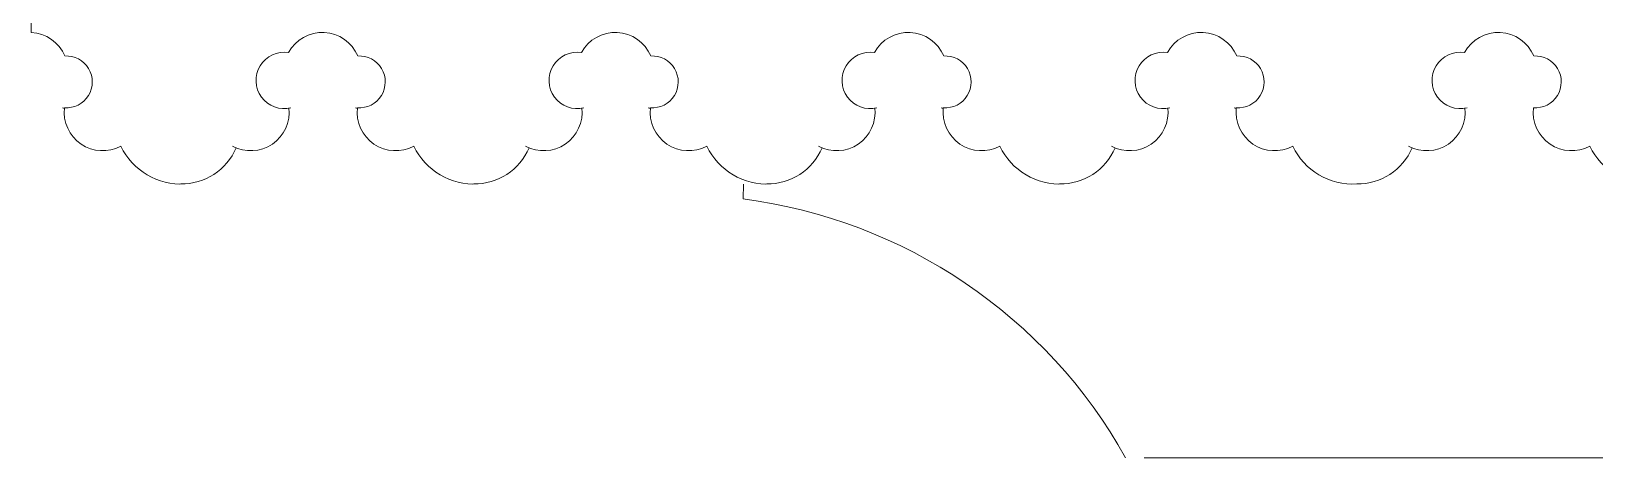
# Model space of a CAD drawing. Header units: millimetres. Extents: x 2399 to 111977, y 1313 to 59551.
# Drawn here: x 39491 to 40416, y 46307 to 46560 of the extents above; entities that cross this region are included whole.
import ezdxf

# ---------------------------------------------------------------- set-up
doc = ezdxf.new("R2010")
doc.units = ezdxf.units.MM
doc.layers.add('main line', color=7, linetype='Continuous', lineweight=13)

msp = doc.modelspace()

# ---------------------------------------------------------------- linework, layer by layer
at = {"layer": 'main line', "color": 7, "linetype": 'Continuous', "lineweight": 13}
for p, q in [((39490.8447, 46559.2632), (39490.8447, 46676.3428)), ((39912.2236, 46460.6305), (39912.5104, 46469.455)), ((45618.0583, 46307.3923), (40149.5606, 46307.3923))]:
    msp.add_line(p, q, dxfattribs=at)
at = {"layer": 'main line', "color": 7, "linetype": 'Continuous', "lineweight": 13, "flags": 128}
for points in [[(39490.8447, 46559.2632, -0.2895755), (39510.6952, 46545.3161, -1.06746528), (39510.4604, 46514.6325, 0.60309642), (39543.8522, 46491.8662)], [(39490.8447, 46559.2632, -0.2895755), (39510.6952, 46545.3161, -1.06746528), (39510.4604, 46514.6325, 0.60309642), (39543.8522, 46491.8662)], [(39490.8447, 46559.2632, -0.2895755), (39510.6952, 46545.3161, -1.06746528), (39510.4604, 46514.6325, 0.60309642), (39543.8522, 46491.8662)], [(39490.8447, 46559.2632, -0.2895755), (39510.6952, 46545.3161, -1.06746528), (39510.4604, 46514.6325, 0.60309642), (39543.8522, 46491.8662)], [(39490.8447, 46559.2632, -0.2895755), (39510.6952, 46545.3161, -1.06746528), (39510.4604, 46514.6325, 0.60309642), (39543.8522, 46491.8662)], [(39490.8447, 46559.2632, -0.2895755), (39510.6952, 46545.3161, -1.06746528), (39510.4604, 46514.6325, 0.60309642), (39543.8522, 46491.8662)], [(39644.5735, 46514.6325, -1.2198039), (39643.1431, 46547.3144, -0.63216014), (39684.1071, 46545.3161, -1.06746528), (39683.8724, 46514.6325, 0.60309642), (39717.2641, 46491.8662)], [(39644.5735, 46514.6325, -1.2198039), (39643.1431, 46547.3144, -0.63216014), (39684.1071, 46545.3161, -1.06746528), (39683.8724, 46514.6325, 0.60309642), (39717.2641, 46491.8662)], [(39644.5735, 46514.6325, -1.2198039), (39643.1431, 46547.3144, -0.63216014), (39684.1071, 46545.3161, -1.06746528), (39683.8724, 46514.6325, 0.60309642), (39717.2641, 46491.8662)], [(39644.5735, 46514.6325, -1.2198039), (39643.1431, 46547.3144, -0.63216014), (39684.1071, 46545.3161, -1.06746528), (39683.8724, 46514.6325, 0.60309642), (39717.2641, 46491.8662)], [(39644.5735, 46514.6325, -1.2198039), (39643.1431, 46547.3144, -0.63216014), (39684.1071, 46545.3161, -1.06746528), (39683.8724, 46514.6325, 0.60309642), (39717.2641, 46491.8662)], [(39644.5735, 46514.6325, -1.2198039), (39643.1431, 46547.3144, -0.63216014), (39684.1071, 46545.3161, -1.06746528), (39683.8724, 46514.6325, 0.60309642), (39717.2641, 46491.8662)], [(39817.9855, 46514.6325, -1.2198039), (39816.5551, 46547.3144, -0.63216014), (39857.5191, 46545.3161, -1.06746528), (39857.2843, 46514.6325, 0.60309642), (39890.6761, 46491.8662)], [(39817.9855, 46514.6325, -1.2198039), (39816.5551, 46547.3144, -0.63216014), (39857.5191, 46545.3161, -1.06746528), (39857.2843, 46514.6325, 0.60309642), (39890.6761, 46491.8662)], [(39817.9855, 46514.6325, -1.2198039), (39816.5551, 46547.3144, -0.63216014), (39857.5191, 46545.3161, -1.06746528), (39857.2843, 46514.6325, 0.60309642), (39890.6761, 46491.8662)], [(39817.9855, 46514.6325, -1.2198039), (39816.5551, 46547.3144, -0.63216014), (39857.5191, 46545.3161, -1.06746528), (39857.2843, 46514.6325, 0.60309642), (39890.6761, 46491.8662)], [(39817.9855, 46514.6325, -1.2198039), (39816.5551, 46547.3144, -0.63216014), (39857.5191, 46545.3161, -1.06746528), (39857.2843, 46514.6325, 0.60309642), (39890.6761, 46491.8662)], [(39817.9855, 46514.6325, -1.2198039), (39816.5551, 46547.3144, -0.63216014), (39857.5191, 46545.3161, -1.06746528), (39857.2843, 46514.6325, 0.60309642), (39890.6761, 46491.8662)], [(39991.3975, 46514.6325, -1.2198039), (39989.967, 46547.3144, -0.63216014), (40030.931, 46545.3161, -1.06746528), (40030.6963, 46514.6325, 0.60309642), (40064.0881, 46491.8662)], [(39991.3975, 46514.6325, -1.2198039), (39989.967, 46547.3144, -0.63216014), (40030.931, 46545.3161, -1.06746528), (40030.6963, 46514.6325, 0.60309642), (40064.0881, 46491.8662)], [(39991.3975, 46514.6325, -1.2198039), (39989.967, 46547.3144, -0.63216014), (40030.931, 46545.3161, -1.06746528), (40030.6963, 46514.6325, 0.60309642), (40064.0881, 46491.8662)], [(39991.3975, 46514.6325, -1.2198039), (39989.967, 46547.3144, -0.63216014), (40030.931, 46545.3161, -1.06746528), (40030.6963, 46514.6325, 0.60309642), (40064.0881, 46491.8662)], [(39991.3975, 46514.6325, -1.2198039), (39989.967, 46547.3144, -0.63216014), (40030.931, 46545.3161, -1.06746528), (40030.6963, 46514.6325, 0.60309642), (40064.0881, 46491.8662)], [(39991.3975, 46514.6325, -1.2198039), (39989.967, 46547.3144, -0.63216014), (40030.931, 46545.3161, -1.06746528), (40030.6963, 46514.6325, 0.60309642), (40064.0881, 46491.8662)], [(40164.8094, 46514.6325, -1.2198039), (40163.379, 46547.3144, -0.63216014), (40204.343, 46545.3161, -1.06746528), (40204.1083, 46514.6325, 0.60309642), (40237.5, 46491.8662)], [(40164.8094, 46514.6325, -1.2198039), (40163.379, 46547.3144, -0.63216014), (40204.343, 46545.3161, -1.06746528), (40204.1083, 46514.6325, 0.60309642), (40237.5, 46491.8662)], [(40164.8094, 46514.6325, -1.2198039), (40163.379, 46547.3144, -0.63216014), (40204.343, 46545.3161, -1.06746528), (40204.1083, 46514.6325, 0.60309642), (40237.5, 46491.8662)], [(40164.8094, 46514.6325, -1.2198039), (40163.379, 46547.3144, -0.63216014), (40204.343, 46545.3161, -1.06746528), (40204.1083, 46514.6325, 0.60309642), (40237.5, 46491.8662)], [(40164.8094, 46514.6325, -1.2198039), (40163.379, 46547.3144, -0.63216014), (40204.343, 46545.3161, -1.06746528), (40204.1083, 46514.6325, 0.60309642), (40237.5, 46491.8662)], [(40164.8094, 46514.6325, -1.2198039), (40163.379, 46547.3144, -0.63216014), (40204.343, 46545.3161, -1.06746528), (40204.1083, 46514.6325, 0.60309642), (40237.5, 46491.8662)], [(40340.6761, 46514.6325, -1.2198039), (40339.2457, 46547.3144, -0.63216014), (40380.2097, 46545.3161, -1.06746528), (40379.975, 46514.6325, 0.60309642), (40413.3667, 46491.8662)], [(40340.6761, 46514.6325, -1.2198039), (40339.2457, 46547.3144, -0.63216014), (40380.2097, 46545.3161, -1.06746528), (40379.975, 46514.6325, 0.60309642), (40413.3667, 46491.8662)], [(40340.6761, 46514.6325, -1.2198039), (40339.2457, 46547.3144, -0.63216014), (40380.2097, 46545.3161, -1.06746528), (40379.975, 46514.6325, 0.60309642), (40413.3667, 46491.8662)], [(40340.6761, 46514.6325, -1.2198039), (40339.2457, 46547.3144, -0.63216014), (40380.2097, 46545.3161, -1.06746528), (40379.975, 46514.6325, 0.60309642), (40413.3667, 46491.8662)], [(40340.6761, 46514.6325, -1.2198039), (40339.2457, 46547.3144, -0.63216014), (40380.2097, 46545.3161, -1.06746528), (40379.975, 46514.6325, 0.60309642), (40413.3667, 46491.8662)], [(40340.6761, 46514.6325, -1.2198039), (40339.2457, 46547.3144, -0.63216014), (40380.2097, 46545.3161, -1.06746528), (40379.975, 46514.6325, 0.60309642), (40413.3667, 46491.8662)], [(39509.2627, 46514.6325, 0.01793803), (39510.434, 46514.3886)], [(39509.2627, 46514.6325, 0.01793803), (39510.434, 46514.3886)], [(39509.2627, 46514.6325, 0.01793803), (39510.434, 46514.3886)], [(39509.2627, 46514.6325, 0.01793803), (39510.434, 46514.3886)], [(39509.2627, 46514.6325, 0.01793803), (39510.434, 46514.3886)], [(39509.2627, 46514.6325, 0.01793803), (39510.434, 46514.3886)], [(39643.3758, 46514.6325, -0.60309642), (39609.9841, 46491.8662)], [(39643.3758, 46514.6325, -0.60309642), (39609.9841, 46491.8662)], [(39643.3758, 46514.6325, -0.60309642), (39609.9841, 46491.8662)], [(39643.3758, 46514.6325, -0.60309642), (39609.9841, 46491.8662)], [(39643.3758, 46514.6325, -0.60309642), (39609.9841, 46491.8662)], [(39643.3758, 46514.6325, -0.60309642), (39609.9841, 46491.8662)], [(39682.6747, 46514.6325, 0.01793803), (39683.846, 46514.3886)], [(39682.6747, 46514.6325, 0.01793803), (39683.846, 46514.3886)], [(39682.6747, 46514.6325, 0.01793803), (39683.846, 46514.3886)], [(39682.6747, 46514.6325, 0.01793803), (39683.846, 46514.3886)], [(39682.6747, 46514.6325, 0.01793803), (39683.846, 46514.3886)], [(39682.6747, 46514.6325, 0.01793803), (39683.846, 46514.3886)], [(39816.7878, 46514.6325, -0.60309642), (39783.396, 46491.8662)], [(39816.7878, 46514.6325, -0.60309642), (39783.396, 46491.8662)], [(39816.7878, 46514.6325, -0.60309642), (39783.396, 46491.8662)], [(39816.7878, 46514.6325, -0.60309642), (39783.396, 46491.8662)], [(39816.7878, 46514.6325, -0.60309642), (39783.396, 46491.8662)], [(39816.7878, 46514.6325, -0.60309642), (39783.396, 46491.8662)], [(39856.0866, 46514.6325, 0.01793803), (39857.258, 46514.3886)], [(39856.0866, 46514.6325, 0.01793803), (39857.258, 46514.3886)], [(39856.0866, 46514.6325, 0.01793803), (39857.258, 46514.3886)], [(39856.0866, 46514.6325, 0.01793803), (39857.258, 46514.3886)], [(39856.0866, 46514.6325, 0.01793803), (39857.258, 46514.3886)], [(39856.0866, 46514.6325, 0.01793803), (39857.258, 46514.3886)], [(39990.1998, 46514.6325, -0.60309642), (39956.808, 46491.8662)], [(39990.1998, 46514.6325, -0.60309642), (39956.808, 46491.8662)], [(39990.1998, 46514.6325, -0.60309642), (39956.808, 46491.8662)], [(39990.1998, 46514.6325, -0.60309642), (39956.808, 46491.8662)], [(39990.1998, 46514.6325, -0.60309642), (39956.808, 46491.8662)], [(39990.1998, 46514.6325, -0.60309642), (39956.808, 46491.8662)], [(40029.4986, 46514.6325, 0.01793803), (40030.6699, 46514.3886)], [(40029.4986, 46514.6325, 0.01793803), (40030.6699, 46514.3886)], [(40029.4986, 46514.6325, 0.01793803), (40030.6699, 46514.3886)], [(40029.4986, 46514.6325, 0.01793803), (40030.6699, 46514.3886)], [(40029.4986, 46514.6325, 0.01793803), (40030.6699, 46514.3886)], [(40029.4986, 46514.6325, 0.01793803), (40030.6699, 46514.3886)], [(40163.6117, 46514.6325, -0.60309642), (40130.22, 46491.8662)], [(40163.6117, 46514.6325, -0.60309642), (40130.22, 46491.8662)], [(40163.6117, 46514.6325, -0.60309642), (40130.22, 46491.8662)], [(40163.6117, 46514.6325, -0.60309642), (40130.22, 46491.8662)], [(40163.6117, 46514.6325, -0.60309642), (40130.22, 46491.8662)], [(40163.6117, 46514.6325, -0.60309642), (40130.22, 46491.8662)], [(40202.9106, 46514.6325, 0.01793803), (40204.0819, 46514.3886)], [(40202.9106, 46514.6325, 0.01793803), (40204.0819, 46514.3886)], [(40202.9106, 46514.6325, 0.01793803), (40204.0819, 46514.3886)], [(40202.9106, 46514.6325, 0.01793803), (40204.0819, 46514.3886)], [(40202.9106, 46514.6325, 0.01793803), (40204.0819, 46514.3886)], [(40202.9106, 46514.6325, 0.01793803), (40204.0819, 46514.3886)], [(40339.4784, 46514.6325, -0.60309642), (40306.0867, 46491.8662)], [(40339.4784, 46514.6325, -0.60309642), (40306.0867, 46491.8662)], [(40339.4784, 46514.6325, -0.60309642), (40306.0867, 46491.8662)], [(40339.4784, 46514.6325, -0.60309642), (40306.0867, 46491.8662)], [(40339.4784, 46514.6325, -0.60309642), (40306.0867, 46491.8662)], [(40339.4784, 46514.6325, -0.60309642), (40306.0867, 46491.8662)], [(39581.7798, 46469.5227, -0.30453559), (39543.8522, 46491.8662)], [(39581.7798, 46469.5227, -0.30453559), (39543.8522, 46491.8662)], [(39581.7798, 46469.5227, -0.30453559), (39543.8522, 46491.8662)], [(39581.7798, 46469.5227, -0.30453559), (39543.8522, 46491.8662)], [(39581.7798, 46469.5227, -0.30453559), (39543.8522, 46491.8662)], [(39581.7798, 46469.5227, -0.30453559), (39543.8522, 46491.8662)], [(39612.0985, 46490.8813, -0.30453559), (39579.3251, 46469.5227)], [(39612.0985, 46490.8813, -0.30453559), (39579.3251, 46469.5227)], [(39612.0985, 46490.8813, -0.30453559), (39579.3251, 46469.5227)], [(39612.0985, 46490.8813, -0.30453559), (39579.3251, 46469.5227)], [(39612.0985, 46490.8813, -0.30453559), (39579.3251, 46469.5227)], [(39612.0985, 46490.8813, -0.30453559), (39579.3251, 46469.5227)], [(39755.1918, 46469.5227, -0.30453559), (39717.2641, 46491.8662)], [(39755.1918, 46469.5227, -0.30453559), (39717.2641, 46491.8662)], [(39755.1918, 46469.5227, -0.30453559), (39717.2641, 46491.8662)], [(39755.1918, 46469.5227, -0.30453559), (39717.2641, 46491.8662)], [(39755.1918, 46469.5227, -0.30453559), (39717.2641, 46491.8662)], [(39755.1918, 46469.5227, -0.30453559), (39717.2641, 46491.8662)], [(39785.5104, 46490.8813, -0.30453559), (39752.7371, 46469.5227)], [(39785.5104, 46490.8813, -0.30453559), (39752.7371, 46469.5227)], [(39785.5104, 46490.8813, -0.30453559), (39752.7371, 46469.5227)], [(39785.5104, 46490.8813, -0.30453559), (39752.7371, 46469.5227)], [(39785.5104, 46490.8813, -0.30453559), (39752.7371, 46469.5227)], [(39785.5104, 46490.8813, -0.30453559), (39752.7371, 46469.5227)], [(39928.6038, 46469.5227, -0.30453559), (39890.6761, 46491.8662)], [(39928.6038, 46469.5227, -0.30453559), (39890.6761, 46491.8662)], [(39928.6038, 46469.5227, -0.30453559), (39890.6761, 46491.8662)], [(39928.6038, 46469.5227, -0.30453559), (39890.6761, 46491.8662)], [(39928.6038, 46469.5227, -0.30453559), (39890.6761, 46491.8662)], [(39928.6038, 46469.5227, -0.30453559), (39890.6761, 46491.8662)], [(39958.9224, 46490.8813, -0.30453559), (39926.1491, 46469.5227)], [(39958.9224, 46490.8813, -0.30453559), (39926.1491, 46469.5227)], [(39958.9224, 46490.8813, -0.30453559), (39926.1491, 46469.5227)], [(39958.9224, 46490.8813, -0.30453559), (39926.1491, 46469.5227)], [(39958.9224, 46490.8813, -0.30453559), (39926.1491, 46469.5227)], [(39958.9224, 46490.8813, -0.30453559), (39926.1491, 46469.5227)], [(40102.0157, 46469.5227, -0.30453559), (40064.0881, 46491.8662)], [(40102.0157, 46469.5227, -0.30453559), (40064.0881, 46491.8662)], [(40102.0157, 46469.5227, -0.30453559), (40064.0881, 46491.8662)], [(40102.0157, 46469.5227, -0.30453559), (40064.0881, 46491.8662)], [(40102.0157, 46469.5227, -0.30453559), (40064.0881, 46491.8662)], [(40102.0157, 46469.5227, -0.30453559), (40064.0881, 46491.8662)], [(40132.3344, 46490.8813, -0.30453559), (40099.561, 46469.5227)], [(40132.3344, 46490.8813, -0.30453559), (40099.561, 46469.5227)], [(40132.3344, 46490.8813, -0.30453559), (40099.561, 46469.5227)], [(40132.3344, 46490.8813, -0.30453559), (40099.561, 46469.5227)], [(40132.3344, 46490.8813, -0.30453559), (40099.561, 46469.5227)], [(40132.3344, 46490.8813, -0.30453559), (40099.561, 46469.5227)], [(40275.4277, 46469.5227, -0.30453559), (40237.5, 46491.8662)], [(40275.4277, 46469.5227, -0.30453559), (40237.5, 46491.8662)], [(40275.4277, 46469.5227, -0.30453559), (40237.5, 46491.8662)], [(40275.4277, 46469.5227, -0.30453559), (40237.5, 46491.8662)], [(40275.4277, 46469.5227, -0.30453559), (40237.5, 46491.8662)], [(40275.4277, 46469.5227, -0.30453559), (40237.5, 46491.8662)], [(40308.2011, 46490.8813, -0.30453559), (40275.4277, 46469.5227)], [(40308.2011, 46490.8813, -0.30453559), (40275.4277, 46469.5227)], [(40308.2011, 46490.8813, -0.30453559), (40275.4277, 46469.5227)], [(40308.2011, 46490.8813, -0.30453559), (40275.4277, 46469.5227)], [(40308.2011, 46490.8813, -0.30453559), (40275.4277, 46469.5227)], [(40308.2011, 46490.8813, -0.30453559), (40275.4277, 46469.5227)], [(40451.2944, 46469.5227, -0.30453559), (40413.3667, 46491.8662)], [(40451.2944, 46469.5227, -0.30453559), (40413.3667, 46491.8662)], [(40451.2944, 46469.5227, -0.30453559), (40413.3667, 46491.8662)], [(40451.2944, 46469.5227, -0.30453559), (40413.3667, 46491.8662)], [(40451.2944, 46469.5227, -0.30453559), (40413.3667, 46491.8662)], [(40451.2944, 46469.5227, -0.30453559), (40413.3667, 46491.8662)]]:
    msp.add_lwpolyline(points, format="xyb", dxfattribs=at)
at = {"layer": 'main line', "color": 7, "linetype": 'Continuous', "lineweight": 13}
msp.add_arc((39873.0297, 46158.8862), 304.2791, 29.2130911, 82.5992316, dxfattribs=at)

doc.saveas('drawing.dxf')
